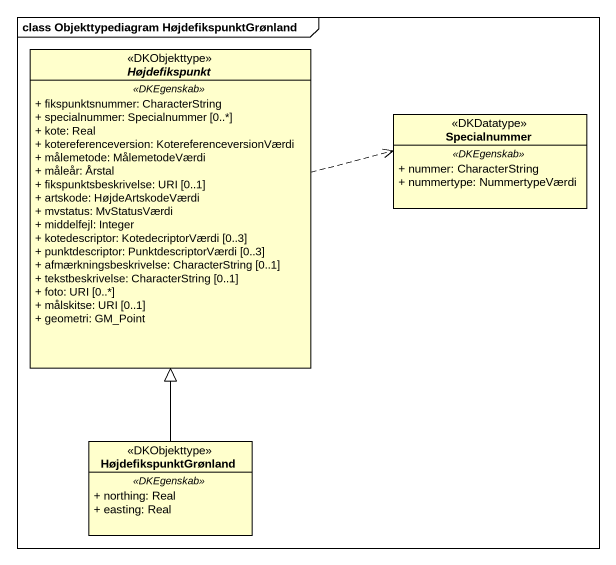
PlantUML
@startuml
mainframe class Objekttypediagram HøjdefikspunktGrønland
hide circle
hide empty members
skinparam classAttributeIconSize 0
abstract class Højdefikspunkt <<DKObjekttype>> {
  .. <<DKEgenskab>> ..
  + fikspunktsnummer: CharacterString
  + specialnummer: Specialnummer [0..*]
  + kote: Real
  + kotereferenceversion: KotereferenceversionVærdi
  + målemetode: MålemetodeVærdi
  + måleår: Årstal
  + fikspunktsbeskrivelse: URI [0..1]
  + artskode: HøjdeArtskodeVærdi
  + mvstatus: MvStatusVærdi
  + middelfejl: Integer
  + kotedescriptor: KotedecriptorVærdi [0..3]
  + punktdescriptor: PunktdescriptorVærdi [0..3]
  + afmærkningsbeskrivelse: CharacterString [0..1]
  + tekstbeskrivelse: CharacterString [0..1]
  + foto: URI [0..*]
  + målskitse: URI [0..1]
  + geometri: GM_Point
}
class Specialnummer <<DKDatatype>> {
  .. <<DKEgenskab>> ..
  + nummer: CharacterString
  + nummertype: NummertypeVærdi
}
class HøjdefikspunktGrønland <<DKObjekttype>> {
  .. <<DKEgenskab>> ..
  + northing: Real
  + easting: Real
}
Højdefikspunkt .right.> Specialnummer
HøjdefikspunktGrønland -up-|> Højdefikspunkt
@enduml
